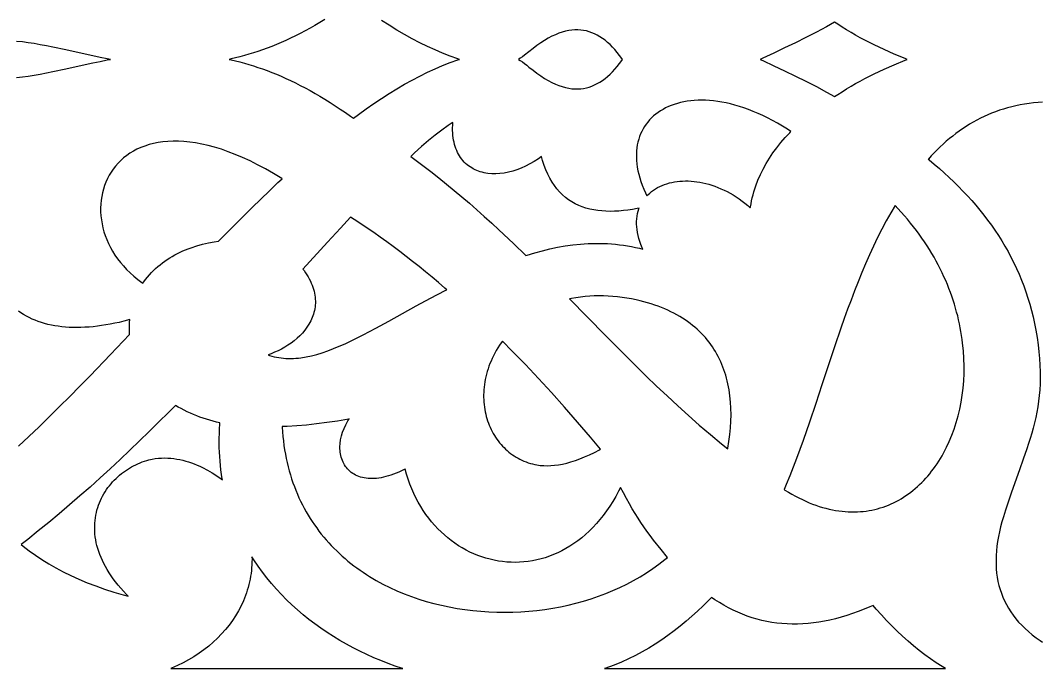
# Model space of a CAD drawing. Extents: x -340 to 340, y -265 to 265.
# Drawn here: x -220.9 to -170.92, y -214.8 to -183.1 of the extents above; entities that cross this region are included whole.
import ezdxf

# ---------------------------------------------------------------- set-up
doc = ezdxf.new("R2010")
doc.units = 0
doc.layers.add('LAYER_1', color=18, linetype='CONTINUOUS')

msp = doc.modelspace()

# ---------------------------------------------------------------- linework, layer by layer
at = {"layer": 'LAYER_1'}
for points in [[(-206.007, -183.051), (-206.252, -183.199), (-206.496, -183.341), (-206.737, -183.477), (-206.977, -183.608), (-207.216, -183.732), (-207.452, -183.851), (-207.687, -183.965), (-207.921, -184.072), (-208.153, -184.175), (-208.383, -184.273), (-208.611, -184.365), (-208.838, -184.452), (-209.063, -184.534), (-209.287, -184.612), (-209.509, -184.685), (-209.729, -184.753), (-209.948, -184.816), (-210.165, -184.875), (-210.381, -184.93), (-210.595, -184.981), (-210.693, -185.002), (-210.595, -185.024), (-210.38, -185.074), (-210.165, -185.129), (-209.947, -185.188), (-209.729, -185.251), (-209.508, -185.32), (-209.286, -185.392), (-209.062, -185.47), (-208.837, -185.552), (-208.61, -185.639), (-208.382, -185.731), (-208.152, -185.829), (-207.92, -185.931), (-207.687, -186.039), (-207.452, -186.153), (-207.215, -186.272), (-206.977, -186.396), (-206.737, -186.527), (-206.495, -186.663), (-206.252, -186.805), (-206.007, -186.953), (-205.76, -187.107), (-205.512, -187.267), (-205.261, -187.434), (-205.009, -187.607), (-204.756, -187.787), (-204.621, -187.885), (-204.365, -187.694), (-203.99, -187.423), (-203.616, -187.161), (-203.241, -186.91), (-202.867, -186.669), (-202.493, -186.439), (-202.12, -186.219), (-201.746, -186.012), (-201.373, -185.816), (-201, -185.633), (-200.627, -185.462), (-200.254, -185.304), (-199.881, -185.159), (-199.508, -185.028), (-199.426, -185.002), (-199.508, -184.976), (-199.881, -184.845), (-200.254, -184.7), (-200.627, -184.542), (-201, -184.371), (-201.373, -184.188), (-201.746, -183.992), (-202.12, -183.785), (-202.493, -183.565), (-202.867, -183.335), (-203.241, -183.094)], [(-221.087, -185.884), (-220.805, -185.856), (-220.518, -185.818), (-220.226, -185.773), (-219.929, -185.721), (-219.626, -185.663), (-219.319, -185.6), (-218.686, -185.462), (-218.031, -185.316), (-217.354, -185.169), (-217.006, -185.097), (-216.653, -185.029), (-216.503, -185.002), (-216.653, -184.975), (-217.006, -184.907), (-217.354, -184.835), (-218.031, -184.688), (-218.686, -184.542), (-219.319, -184.404), (-219.626, -184.341), (-219.929, -184.283), (-220.226, -184.231), (-220.518, -184.186), (-220.805, -184.148), (-221.087, -184.12)], [(-170.915, -187.093), (-171.131, -187.108), (-171.355, -187.129), (-171.576, -187.156), (-171.792, -187.188), (-172.006, -187.225), (-172.215, -187.269), (-172.422, -187.317), (-172.625, -187.37), (-172.825, -187.429), (-173.021, -187.493), (-173.215, -187.562), (-173.405, -187.635), (-173.592, -187.714), (-173.777, -187.797), (-173.958, -187.885), (-174.136, -187.978), (-174.312, -188.075), (-174.485, -188.177), (-174.655, -188.283), (-174.823, -188.394), (-174.987, -188.508), (-175.15, -188.628), (-175.309, -188.751), (-175.466, -188.878), (-175.621, -189.01), (-175.773, -189.145), (-175.923, -189.284), (-176.071, -189.428), (-176.216, -189.574), (-176.359, -189.725), (-176.499, -189.879), (-176.503, -189.883), (-176.46, -189.918), (-176.209, -190.127), (-175.963, -190.339), (-175.721, -190.554), (-175.485, -190.772), (-175.254, -190.992), (-175.028, -191.215), (-174.807, -191.441), (-174.592, -191.669), (-174.382, -191.901), (-174.178, -192.136), (-173.98, -192.374), (-173.787, -192.616), (-173.6, -192.861), (-173.419, -193.109), (-173.243, -193.361), (-173.074, -193.616), (-172.911, -193.875), (-172.754, -194.137), (-172.603, -194.404), (-172.459, -194.674), (-172.321, -194.948), (-172.189, -195.226), (-172.064, -195.509), (-171.946, -195.795), (-171.834, -196.085), (-171.729, -196.38), (-171.631, -196.679), (-171.54, -196.983), (-171.456, -197.29), (-171.379, -197.603), (-171.309, -197.92), (-171.246, -198.241), (-171.184, -198.609), (-171.132, -198.965), (-171.092, -199.309), (-171.062, -199.642), (-171.042, -199.965), (-171.032, -200.278), (-171.031, -200.582), (-171.039, -200.878), (-171.056, -201.167), (-171.08, -201.449), (-171.113, -201.725), (-171.152, -201.996), (-171.199, -202.261), (-171.252, -202.523), (-171.311, -202.782), (-171.376, -203.037), (-171.446, -203.291), (-171.521, -203.544), (-171.6, -203.796), (-171.682, -204.049), (-171.858, -204.557), (-172.044, -205.075), (-172.436, -206.167), (-172.635, -206.753), (-172.734, -207.058), (-172.833, -207.372), (-172.905, -207.622), (-172.97, -207.867), (-173.027, -208.109), (-173.075, -208.348), (-173.115, -208.583), (-173.147, -208.814), (-173.17, -209.042), (-173.185, -209.267), (-173.192, -209.487), (-173.19, -209.704), (-173.179, -209.918), (-173.16, -210.127), (-173.132, -210.333), (-173.095, -210.536), (-173.049, -210.734), (-172.995, -210.929), (-172.931, -211.121), (-172.858, -211.309), (-172.776, -211.493), (-172.685, -211.674), (-172.584, -211.851), (-172.474, -212.025), (-172.354, -212.195), (-172.224, -212.362), (-172.084, -212.526), (-171.933, -212.686), (-171.773, -212.842), (-171.602, -212.995), (-171.42, -213.145), (-171.227, -213.291), (-171.024, -213.433), (-170.915, -213.503)], [(-220.994, -203.917), (-220.493, -203.447), (-219.992, -202.969), (-219.492, -202.483), (-218.992, -201.99), (-218.492, -201.49), (-217.993, -200.985), (-217.495, -200.476), (-216.499, -199.444), (-215.565, -198.466), (-215.568, -198.422), (-215.573, -198.285), (-215.573, -198.147), (-215.569, -198.007), (-215.56, -197.865), (-215.547, -197.734), (-215.842, -197.813), (-216.067, -197.866), (-216.288, -197.913), (-216.505, -197.956), (-216.72, -197.993), (-216.932, -198.026), (-217.14, -198.054), (-217.346, -198.077), (-217.548, -198.095), (-217.747, -198.108), (-217.943, -198.115), (-218.135, -198.119), (-218.324, -198.117), (-218.51, -198.11), (-218.693, -198.098), (-218.872, -198.081), (-219.048, -198.059), (-219.22, -198.032), (-219.389, -198), (-219.555, -197.964), (-219.717, -197.922), (-219.875, -197.875), (-220.029, -197.823), (-220.18, -197.766), (-220.327, -197.703), (-220.47, -197.636), (-220.609, -197.564), (-220.745, -197.486), (-220.876, -197.404), (-221.003, -197.316)]]:
    msp.add_lwpolyline(points, dxfattribs=at)
for points in [[(-177.634, -185.04), (-177.538, -185.002), (-177.634, -184.964), (-178.164, -184.742), (-178.667, -184.52), (-179.147, -184.294), (-179.38, -184.178), (-179.61, -184.06), (-179.835, -183.94), (-180.058, -183.816), (-180.279, -183.689), (-180.498, -183.559), (-180.716, -183.424), (-180.932, -183.285), (-181.083, -183.189), (-181.474, -183.403), (-181.978, -183.669), (-182.488, -183.932), (-183.005, -184.19), (-183.528, -184.444), (-184.057, -184.694), (-184.591, -184.941), (-184.726, -185.002), (-184.591, -185.063), (-184.057, -185.31), (-183.528, -185.561), (-183.005, -185.815), (-182.488, -186.073), (-181.978, -186.335), (-181.475, -186.602), (-181.083, -186.816), (-180.933, -186.72), (-180.717, -186.581), (-180.499, -186.446), (-180.28, -186.315), (-180.059, -186.188), (-179.836, -186.064), (-179.61, -185.944), (-179.38, -185.826), (-179.147, -185.71), (-178.667, -185.484), (-178.164, -185.262)], [(-194.74, -183.793), (-194.912, -183.873), (-195.089, -183.966), (-195.269, -184.071), (-195.453, -184.19), (-195.642, -184.321), (-195.834, -184.467), (-196.034, -184.629), (-196.245, -184.797), (-196.352, -184.875), (-196.458, -184.948), (-196.544, -185.002), (-196.458, -185.056), (-196.353, -185.129), (-196.246, -185.206), (-196.139, -185.289), (-196.033, -185.376), (-195.834, -185.537), (-195.642, -185.682), (-195.453, -185.814), (-195.269, -185.933), (-195.089, -186.038), (-194.912, -186.131), (-194.74, -186.211), (-194.572, -186.278), (-194.407, -186.334), (-194.247, -186.379), (-194.09, -186.412), (-193.937, -186.434), (-193.788, -186.445), (-193.642, -186.447), (-193.499, -186.438), (-193.358, -186.42), (-193.221, -186.392), (-193.085, -186.354), (-192.952, -186.307), (-192.821, -186.251), (-192.691, -186.186), (-192.563, -186.112), (-192.437, -186.028), (-192.312, -185.936), (-192.189, -185.834), (-192.068, -185.724), (-191.948, -185.605), (-191.83, -185.478), (-191.713, -185.343), (-191.598, -185.2), (-191.485, -185.049), (-191.453, -185.002), (-191.485, -184.956), (-191.598, -184.804), (-191.713, -184.661), (-191.83, -184.526), (-191.948, -184.399), (-192.068, -184.28), (-192.189, -184.17), (-192.312, -184.068), (-192.437, -183.976), (-192.563, -183.892), (-192.691, -183.818), (-192.821, -183.752), (-192.952, -183.696), (-193.085, -183.649), (-193.221, -183.612), (-193.358, -183.584), (-193.499, -183.565), (-193.642, -183.557), (-193.788, -183.558), (-193.937, -183.57), (-194.09, -183.592), (-194.247, -183.625), (-194.407, -183.669), (-194.571, -183.725)], [(-190.263, -191.677), (-190.212, -191.623), (-190.127, -191.543), (-190.037, -191.468), (-189.941, -191.398), (-189.842, -191.333), (-189.738, -191.273), (-189.631, -191.218), (-189.519, -191.168), (-189.405, -191.123), (-189.286, -191.083), (-189.165, -191.048), (-189.041, -191.018), (-188.914, -190.994), (-188.784, -190.974), (-188.652, -190.96), (-188.518, -190.951), (-188.381, -190.947), (-188.243, -190.949), (-188.102, -190.955), (-187.961, -190.968), (-187.817, -190.985), (-187.673, -191.008), (-187.527, -191.037), (-187.381, -191.071), (-187.234, -191.111), (-187.086, -191.156), (-186.938, -191.207), (-186.789, -191.264), (-186.641, -191.326), (-186.492, -191.394), (-186.344, -191.469), (-186.196, -191.549), (-186.049, -191.635), (-185.903, -191.727), (-185.758, -191.825), (-185.613, -191.93), (-185.47, -192.04), (-185.329, -192.157), (-185.208, -192.264), (-185.2, -192.213), (-185.173, -192.064), (-185.143, -191.916), (-185.109, -191.769), (-185.072, -191.623), (-185.031, -191.479), (-184.986, -191.336), (-184.938, -191.192), (-184.832, -190.912), (-184.712, -190.636), (-184.579, -190.364), (-184.432, -190.097), (-184.272, -189.834), (-184.099, -189.576), (-183.914, -189.322), (-183.715, -189.073), (-183.505, -188.828), (-183.282, -188.587), (-183.221, -188.526), (-183.393, -188.415), (-183.638, -188.264), (-183.881, -188.122), (-184.122, -187.989), (-184.361, -187.865), (-184.597, -187.75), (-184.831, -187.644), (-185.062, -187.546), (-185.291, -187.457), (-185.516, -187.376), (-185.738, -187.304), (-185.958, -187.239), (-186.173, -187.183), (-186.386, -187.134), (-186.595, -187.094), (-186.8, -187.06), (-187.001, -187.034), (-187.198, -187.016), (-187.392, -187.004), (-187.581, -187), (-187.765, -187.003), (-187.946, -187.012), (-188.121, -187.028), (-188.292, -187.05), (-188.458, -187.079), (-188.62, -187.114), (-188.776, -187.155), (-188.927, -187.202), (-189.072, -187.254), (-189.213, -187.312), (-189.348, -187.376), (-189.477, -187.445), (-189.601, -187.519), (-189.719, -187.598), (-189.831, -187.682), (-189.938, -187.771), (-190.039, -187.865), (-190.133, -187.964), (-190.222, -188.067), (-190.304, -188.174), (-190.381, -188.286), (-190.451, -188.402), (-190.514, -188.522), (-190.571, -188.647), (-190.622, -188.775), (-190.666, -188.908), (-190.703, -189.045), (-190.733, -189.186), (-190.756, -189.33), (-190.771, -189.479), (-190.779, -189.631), (-190.78, -189.788), (-190.773, -189.947), (-190.758, -190.111), (-190.735, -190.277), (-190.704, -190.448), (-190.664, -190.621), (-190.616, -190.797), (-190.559, -190.977), (-190.493, -191.159), (-190.418, -191.344), (-190.334, -191.532)], [(-190.643, -192.286), (-190.735, -192.304), (-190.964, -192.343), (-191.19, -192.376), (-191.413, -192.402), (-191.632, -192.42), (-191.847, -192.431), (-192.059, -192.435), (-192.267, -192.43), (-192.47, -192.417), (-192.67, -192.396), (-192.866, -192.365), (-193.057, -192.325), (-193.243, -192.275), (-193.425, -192.215), (-193.601, -192.144), (-193.772, -192.063), (-193.937, -191.971), (-194.096, -191.868), (-194.248, -191.753), (-194.394, -191.626), (-194.533, -191.488), (-194.664, -191.338), (-194.788, -191.177), (-194.904, -191.003), (-195.012, -190.817), (-195.113, -190.62), (-195.205, -190.41), (-195.289, -190.187), (-195.365, -189.952), (-195.42, -189.752), (-195.572, -189.861), (-195.778, -189.995), (-195.987, -190.116), (-196.197, -190.223), (-196.407, -190.318), (-196.618, -190.399), (-196.828, -190.466), (-197.037, -190.52), (-197.244, -190.56), (-197.449, -190.586), (-197.65, -190.598), (-197.848, -190.596), (-198.039, -190.579), (-198.136, -190.565), (-198.229, -190.547), (-198.321, -190.525), (-198.411, -190.499), (-198.5, -190.47), (-198.586, -190.436), (-198.671, -190.399), (-198.753, -190.357), (-198.833, -190.312), (-198.911, -190.263), (-198.986, -190.209), (-199.059, -190.152), (-199.129, -190.09), (-199.195, -190.025), (-199.259, -189.955), (-199.319, -189.882), (-199.376, -189.805), (-199.429, -189.724), (-199.479, -189.64), (-199.525, -189.552), (-199.567, -189.46), (-199.605, -189.364), (-199.64, -189.266), (-199.67, -189.163), (-199.697, -189.057), (-199.719, -188.948), (-199.737, -188.835), (-199.751, -188.719), (-199.76, -188.599), (-199.765, -188.477), (-199.766, -188.35), (-199.762, -188.22), (-199.754, -188.085), (-199.838, -188.139), (-199.987, -188.24), (-200.295, -188.461), (-200.613, -188.706), (-200.943, -188.975), (-201.283, -189.266), (-201.633, -189.579), (-201.816, -189.748), (-201.615, -189.894), (-201.221, -190.189), (-200.832, -190.488), (-200.446, -190.791), (-200.065, -191.099), (-199.688, -191.41), (-199.315, -191.724), (-198.945, -192.042), (-198.579, -192.363), (-198.216, -192.688), (-197.856, -193.014), (-197.498, -193.344), (-196.791, -194.009), (-196.178, -194.6), (-196.12, -194.582), (-195.75, -194.468), (-195.378, -194.365), (-195.006, -194.273), (-194.634, -194.194), (-194.262, -194.128), (-193.888, -194.074), (-193.514, -194.035), (-193.325, -194.021), (-193.137, -194.011), (-192.948, -194.004), (-192.758, -194.001), (-192.568, -194.002), (-192.377, -194.007), (-192.185, -194.016), (-191.993, -194.03), (-191.8, -194.047), (-191.606, -194.069), (-191.411, -194.094), (-191.215, -194.125), (-191.018, -194.16), (-190.82, -194.199), (-190.621, -194.243), (-190.46, -194.282), (-190.49, -194.217), (-190.553, -194.063), (-190.609, -193.911), (-190.655, -193.762), (-190.694, -193.616), (-190.725, -193.472), (-190.747, -193.331), (-190.762, -193.192), (-190.769, -193.057), (-190.768, -192.924), (-190.76, -192.795), (-190.744, -192.669), (-190.721, -192.546), (-190.69, -192.427), (-190.653, -192.312)], [(-209.569, -192.248), (-209.147, -191.836), (-208.726, -191.431), (-208.306, -191.032), (-208.097, -190.837), (-208.122, -190.824), (-208.53, -190.577), (-208.92, -190.355), (-209.301, -190.152), (-209.674, -189.967), (-210.038, -189.8), (-210.393, -189.649), (-210.739, -189.516), (-211.075, -189.399), (-211.403, -189.299), (-211.722, -189.213), (-212.031, -189.143), (-212.332, -189.088), (-212.623, -189.047), (-212.904, -189.019), (-213.176, -189.005), (-213.439, -189.004), (-213.692, -189.015), (-213.936, -189.037), (-214.171, -189.072), (-214.396, -189.117), (-214.611, -189.173), (-214.817, -189.239), (-215.014, -189.315), (-215.201, -189.399), (-215.379, -189.493), (-215.547, -189.595), (-215.706, -189.705), (-215.856, -189.823), (-215.997, -189.949), (-216.128, -190.081), (-216.25, -190.219), (-216.363, -190.364), (-216.467, -190.515), (-216.561, -190.672), (-216.646, -190.833), (-216.721, -191), (-216.787, -191.171), (-216.844, -191.346), (-216.89, -191.524), (-216.928, -191.706), (-216.955, -191.891), (-216.973, -192.079), (-216.98, -192.269), (-216.978, -192.46), (-216.966, -192.653), (-216.944, -192.847), (-216.911, -193.042), (-216.869, -193.237), (-216.816, -193.431), (-216.752, -193.625), (-216.679, -193.818), (-216.595, -194.01), (-216.5, -194.199), (-216.395, -194.387), (-216.279, -194.572), (-216.152, -194.754), (-216.014, -194.933), (-215.866, -195.108), (-215.707, -195.279), (-215.536, -195.445), (-215.355, -195.606), (-215.162, -195.762), (-214.958, -195.912), (-214.908, -195.945), (-214.863, -195.878), (-214.777, -195.762), (-214.687, -195.649), (-214.594, -195.54), (-214.496, -195.434), (-214.395, -195.332), (-214.291, -195.233), (-214.184, -195.138), (-214.073, -195.046), (-213.96, -194.958), (-213.843, -194.873), (-213.724, -194.791), (-213.603, -194.713), (-213.479, -194.639), (-213.352, -194.568), (-213.224, -194.5), (-213.094, -194.436), (-212.962, -194.375), (-212.828, -194.318), (-212.693, -194.264), (-212.555, -194.213), (-212.278, -194.122), (-211.997, -194.044), (-211.712, -193.979), (-211.425, -193.928), (-211.21, -193.899), (-210.413, -193.089)], [(-175.992, -204.657), (-175.911, -204.526), (-175.832, -204.393), (-175.756, -204.258), (-175.611, -203.978), (-175.476, -203.689), (-175.352, -203.391), (-175.239, -203.084), (-175.137, -202.769), (-175.046, -202.446), (-174.967, -202.115), (-174.9, -201.778), (-174.845, -201.434), (-174.803, -201.084), (-174.773, -200.729), (-174.756, -200.368), (-174.752, -200.004), (-174.762, -199.635), (-174.785, -199.262), (-174.823, -198.885), (-174.846, -198.697), (-174.874, -198.508), (-174.905, -198.318), (-174.94, -198.127), (-174.978, -197.936), (-175.02, -197.745), (-175.066, -197.553), (-175.116, -197.362), (-175.169, -197.169), (-175.227, -196.977), (-175.288, -196.785), (-175.353, -196.592), (-175.421, -196.4), (-175.494, -196.208), (-175.571, -196.016), (-175.652, -195.824), (-175.737, -195.632), (-175.826, -195.441), (-175.919, -195.25), (-176.016, -195.059), (-176.117, -194.869), (-176.223, -194.679), (-176.333, -194.49), (-176.447, -194.302), (-176.565, -194.115), (-176.688, -193.928), (-176.815, -193.742), (-176.946, -193.557), (-177.082, -193.373), (-177.223, -193.189), (-177.368, -193.007), (-177.517, -192.826), (-177.671, -192.647), (-177.829, -192.468), (-177.992, -192.291), (-178.128, -192.149), (-178.342, -192.512), (-178.562, -192.907), (-178.776, -193.311), (-178.984, -193.722), (-179.185, -194.141), (-179.38, -194.566), (-179.57, -194.997), (-179.755, -195.434), (-179.934, -195.876), (-180.11, -196.323), (-180.282, -196.773), (-180.45, -197.227), (-180.614, -197.684), (-180.776, -198.143), (-181.092, -199.067), (-181.401, -199.993), (-181.706, -200.918), (-182.01, -201.837), (-182.316, -202.747), (-182.627, -203.643), (-182.785, -204.084), (-182.946, -204.52), (-183.109, -204.951), (-183.276, -205.375), (-183.446, -205.793), (-183.554, -206.047), (-183.519, -206.069), (-183.346, -206.175), (-183.174, -206.274), (-183.002, -206.369), (-182.832, -206.457), (-182.662, -206.539), (-182.494, -206.616), (-182.327, -206.688), (-182.161, -206.754), (-181.996, -206.814), (-181.832, -206.869), (-181.67, -206.919), (-181.509, -206.963), (-181.349, -207.002), (-181.19, -207.037), (-181.033, -207.066), (-180.877, -207.09), (-180.723, -207.109), (-180.57, -207.124), (-180.418, -207.134), (-180.268, -207.139), (-180.119, -207.139), (-179.972, -207.135), (-179.826, -207.126), (-179.682, -207.113), (-179.539, -207.095), (-179.398, -207.073), (-179.258, -207.047), (-179.12, -207.017), (-178.984, -206.982), (-178.849, -206.943), (-178.715, -206.9), (-178.584, -206.854), (-178.454, -206.803), (-178.326, -206.748), (-178.199, -206.689), (-178.075, -206.627), (-177.952, -206.561), (-177.831, -206.491), (-177.711, -206.418), (-177.594, -206.34), (-177.478, -206.26), (-177.365, -206.176), (-177.253, -206.088), (-177.143, -205.997), (-177.035, -205.902), (-176.93, -205.805), (-176.826, -205.704), (-176.724, -205.6), (-176.625, -205.492), (-176.528, -205.382), (-176.433, -205.268), (-176.34, -205.152), (-176.249, -205.032), (-176.161, -204.91), (-176.075, -204.785)], [(-205.594, -199.152), (-205.312, -199.036), (-205.024, -198.91), (-204.732, -198.774), (-204.435, -198.63), (-204.134, -198.478), (-203.515, -198.152), (-202.877, -197.805), (-201.541, -197.065), (-200.842, -196.685), (-200.123, -196.308), (-200.047, -196.268), (-200.141, -196.186), (-200.457, -195.916), (-200.772, -195.651), (-201.088, -195.391), (-201.404, -195.136), (-201.72, -194.885), (-202.037, -194.638), (-202.353, -194.397), (-202.67, -194.16), (-202.987, -193.928), (-203.304, -193.7), (-203.621, -193.478), (-203.939, -193.26), (-204.257, -193.047), (-204.575, -192.839), (-204.753, -192.725), (-205.254, -193.264), (-205.886, -193.949), (-207.086, -195.263), (-207.033, -195.333), (-206.961, -195.436), (-206.893, -195.539), (-206.832, -195.642), (-206.775, -195.744), (-206.723, -195.845), (-206.677, -195.947), (-206.636, -196.047), (-206.599, -196.147), (-206.568, -196.247), (-206.541, -196.346), (-206.519, -196.445), (-206.502, -196.542), (-206.489, -196.639), (-206.481, -196.735), (-206.478, -196.831), (-206.479, -196.925), (-206.484, -197.018), (-206.493, -197.11), (-206.507, -197.201), (-206.524, -197.29), (-206.546, -197.379), (-206.571, -197.468), (-206.631, -197.635), (-206.705, -197.798), (-206.791, -197.956), (-206.889, -198.107), (-206.997, -198.251), (-207.115, -198.39), (-207.242, -198.521), (-207.376, -198.646), (-207.517, -198.764), (-207.665, -198.876), (-207.818, -198.981), (-207.975, -199.079), (-208.137, -199.17), (-208.303, -199.254), (-208.47, -199.331), (-208.64, -199.4), (-208.789, -199.455), (-208.716, -199.48), (-208.605, -199.515), (-208.492, -199.545), (-208.378, -199.571), (-208.264, -199.592), (-208.148, -199.609), (-208.032, -199.622), (-207.914, -199.63), (-207.796, -199.635), (-207.676, -199.635), (-207.555, -199.631), (-207.433, -199.624), (-207.309, -199.613), (-207.186, -199.598), (-206.932, -199.557), (-206.674, -199.501), (-206.411, -199.433), (-206.144, -199.351), (-205.871, -199.257)], [(-193.063, -196.587), (-193.288, -196.606), (-193.512, -196.631), (-193.734, -196.664), (-193.953, -196.703), (-194.046, -196.723), (-192.294, -198.503), (-191.298, -199.506), (-190.797, -200.002), (-190.294, -200.495), (-189.787, -200.984), (-189.275, -201.468), (-188.758, -201.947), (-188.233, -202.42), (-187.702, -202.888), (-187.162, -203.35), (-186.612, -203.805), (-186.309, -204.047), (-186.306, -204.028), (-186.251, -203.69), (-186.208, -203.357), (-186.177, -203.028), (-186.158, -202.704), (-186.151, -202.385), (-186.156, -202.071), (-186.173, -201.763), (-186.203, -201.461), (-186.246, -201.164), (-186.272, -201.02), (-186.301, -200.876), (-186.334, -200.734), (-186.37, -200.594), (-186.409, -200.456), (-186.451, -200.319), (-186.497, -200.184), (-186.546, -200.052), (-186.599, -199.921), (-186.655, -199.792), (-186.714, -199.665), (-186.777, -199.54), (-186.843, -199.417), (-186.912, -199.296), (-186.986, -199.177), (-187.062, -199.06), (-187.143, -198.945), (-187.226, -198.833), (-187.314, -198.722), (-187.405, -198.614), (-187.5, -198.508), (-187.599, -198.405), (-187.701, -198.303), (-187.807, -198.204), (-187.917, -198.107), (-188.031, -198.013), (-188.149, -197.921), (-188.271, -197.832), (-188.397, -197.745), (-188.527, -197.66), (-188.661, -197.578), (-188.799, -197.499), (-188.941, -197.423), (-189.087, -197.349), (-189.238, -197.277), (-189.393, -197.209), (-189.552, -197.143), (-189.715, -197.08), (-189.883, -197.021), (-190.055, -196.964), (-190.232, -196.91), (-190.413, -196.859), (-190.599, -196.811), (-190.788, -196.766), (-191.015, -196.719), (-191.241, -196.678), (-191.469, -196.644), (-191.697, -196.616), (-191.926, -196.594), (-192.154, -196.579), (-192.382, -196.571), (-192.61, -196.57), (-192.837, -196.575)], [(-196.208, -199.932), (-196.851, -199.272), (-197.334, -198.79), (-197.385, -198.861), (-197.471, -198.988), (-197.552, -199.116), (-197.629, -199.243), (-197.7, -199.372), (-197.767, -199.5), (-197.829, -199.629), (-197.887, -199.758), (-197.94, -199.886), (-197.989, -200.015), (-198.034, -200.144), (-198.074, -200.272), (-198.11, -200.4), (-198.141, -200.528), (-198.169, -200.655), (-198.192, -200.782), (-198.212, -200.908), (-198.227, -201.034), (-198.238, -201.159), (-198.246, -201.283), (-198.249, -201.406), (-198.249, -201.528), (-198.246, -201.65), (-198.238, -201.77), (-198.227, -201.889), (-198.212, -202.007), (-198.194, -202.124), (-198.172, -202.239), (-198.147, -202.353), (-198.119, -202.465), (-198.087, -202.576), (-198.052, -202.685), (-198.014, -202.792), (-197.973, -202.897), (-197.928, -203.001), (-197.881, -203.103), (-197.831, -203.202), (-197.777, -203.3), (-197.721, -203.395), (-197.662, -203.488), (-197.6, -203.578), (-197.535, -203.667), (-197.468, -203.752), (-197.398, -203.836), (-197.326, -203.916), (-197.251, -203.994), (-197.174, -204.069), (-197.094, -204.142), (-197.012, -204.211), (-196.927, -204.277), (-196.84, -204.341), (-196.751, -204.401), (-196.66, -204.458), (-196.567, -204.512), (-196.472, -204.562), (-196.374, -204.61), (-196.275, -204.653), (-196.173, -204.694), (-196.07, -204.73), (-195.965, -204.763), (-195.858, -204.792), (-195.749, -204.818), (-195.64, -204.839), (-195.478, -204.862), (-195.312, -204.876), (-195.14, -204.88), (-194.962, -204.874), (-194.778, -204.859), (-194.588, -204.833), (-194.391, -204.797), (-194.188, -204.75), (-193.978, -204.692), (-193.762, -204.622), (-193.539, -204.541), (-193.309, -204.449), (-193.072, -204.344), (-192.829, -204.227), (-192.578, -204.098), (-192.531, -204.072), (-193.017, -203.49), (-193.656, -202.741), (-194.293, -202.012), (-194.931, -201.301), (-195.569, -200.608)], [(-215.637, -211.258), (-215.719, -211.175), (-215.863, -211.022), (-215.999, -210.869), (-216.128, -210.717), (-216.249, -210.565), (-216.363, -210.413), (-216.469, -210.262), (-216.568, -210.111), (-216.661, -209.961), (-216.746, -209.811), (-216.824, -209.663), (-216.896, -209.514), (-216.961, -209.367), (-217.02, -209.221), (-217.072, -209.075), (-217.118, -208.93), (-217.157, -208.787), (-217.191, -208.644), (-217.218, -208.503), (-217.24, -208.363), (-217.256, -208.224), (-217.266, -208.087), (-217.27, -207.951), (-217.269, -207.817), (-217.263, -207.685), (-217.252, -207.554), (-217.235, -207.425), (-217.214, -207.298), (-217.187, -207.173), (-217.157, -207.05), (-217.121, -206.93), (-217.081, -206.811), (-217.037, -206.695), (-216.989, -206.581), (-216.937, -206.47), (-216.881, -206.361), (-216.821, -206.254), (-216.758, -206.15), (-216.691, -206.049), (-216.621, -205.951), (-216.548, -205.855), (-216.472, -205.762), (-216.392, -205.672), (-216.31, -205.584), (-216.226, -205.5), (-216.139, -205.419), (-216.049, -205.34), (-215.958, -205.265), (-215.864, -205.193), (-215.768, -205.124), (-215.67, -205.059), (-215.571, -204.997), (-215.469, -204.938), (-215.367, -204.882), (-215.263, -204.83), (-215.157, -204.782), (-215.05, -204.737), (-214.943, -204.695), (-214.834, -204.658), (-214.725, -204.624), (-214.614, -204.593), (-214.461, -204.559), (-214.308, -204.532), (-214.155, -204.514), (-214.002, -204.503), (-213.85, -204.499), (-213.698, -204.503), (-213.548, -204.513), (-213.398, -204.529), (-213.25, -204.551), (-213.104, -204.579), (-212.959, -204.612), (-212.816, -204.65), (-212.675, -204.692), (-212.536, -204.739), (-212.399, -204.79), (-212.265, -204.844), (-212.133, -204.901), (-212.003, -204.962), (-211.755, -205.091), (-211.519, -205.228), (-211.296, -205.371), (-211.089, -205.517), (-211.02, -205.57), (-211.03, -205.515), (-211.064, -205.302), (-211.093, -205.087), (-211.118, -204.871), (-211.139, -204.652), (-211.156, -204.432), (-211.168, -204.21), (-211.176, -203.987), (-211.18, -203.761), (-211.179, -203.534), (-211.173, -203.306), (-211.163, -203.075), (-211.148, -202.843), (-211.144, -202.785), (-211.308, -202.747), (-211.638, -202.657), (-211.802, -202.606), (-211.964, -202.553), (-212.124, -202.496), (-212.281, -202.436), (-212.437, -202.373), (-212.591, -202.306), (-212.742, -202.237), (-212.89, -202.163), (-213.037, -202.087), (-213.18, -202.007), (-213.32, -201.925), (-213.666, -202.275), (-214.13, -202.738), (-214.599, -203.2), (-215.071, -203.66), (-215.548, -204.118), (-216.03, -204.574), (-216.515, -205.026), (-217.005, -205.475), (-217.499, -205.92), (-217.997, -206.36), (-218.499, -206.796), (-219.005, -207.226), (-219.515, -207.651), (-220.028, -208.069), (-220.546, -208.481), (-220.868, -208.73), (-220.774, -208.807), (-220.477, -209.035), (-220.168, -209.255), (-219.847, -209.469), (-219.513, -209.676), (-219.166, -209.876), (-218.805, -210.069), (-218.431, -210.254), (-218.042, -210.431), (-217.639, -210.6), (-217.221, -210.762), (-216.787, -210.915), (-216.338, -211.06), (-215.872, -211.196)], [(-202.833, -210.836), (-202.49, -210.993), (-202.139, -211.14), (-201.783, -211.275), (-201.421, -211.4), (-201.054, -211.513), (-200.683, -211.616), (-200.307, -211.707), (-199.928, -211.788), (-199.546, -211.857), (-199.161, -211.916), (-198.773, -211.963), (-198.384, -212), (-197.993, -212.026), (-197.601, -212.041), (-197.209, -212.045), (-196.817, -212.039), (-196.425, -212.022), (-196.034, -211.994), (-195.645, -211.955), (-195.257, -211.906), (-194.872, -211.846), (-194.489, -211.775), (-194.11, -211.694), (-193.734, -211.603), (-193.362, -211.5), (-192.995, -211.388), (-192.633, -211.265), (-192.276, -211.132), (-191.926, -210.988), (-191.581, -210.834), (-191.244, -210.67), (-190.914, -210.495), (-190.591, -210.311), (-190.277, -210.116), (-189.972, -209.911), (-189.674, -209.696), (-189.53, -209.585), (-189.388, -209.472), (-189.256, -209.362), (-189.565, -208.983), (-189.936, -208.514), (-190.104, -208.293), (-190.262, -208.079), (-190.413, -207.867), (-190.558, -207.654), (-190.699, -207.439), (-190.839, -207.217), (-190.978, -206.986), (-191.12, -206.742), (-191.265, -206.483), (-191.416, -206.205), (-191.556, -205.939), (-191.647, -206.12), (-191.787, -206.378), (-191.933, -206.626), (-192.084, -206.864), (-192.24, -207.092), (-192.4, -207.309), (-192.566, -207.516), (-192.735, -207.713), (-192.909, -207.9), (-193.087, -208.077), (-193.268, -208.244), (-193.453, -208.401), (-193.641, -208.548), (-193.832, -208.686), (-194.026, -208.813), (-194.222, -208.931), (-194.421, -209.039), (-194.622, -209.138), (-194.825, -209.227), (-195.029, -209.306), (-195.235, -209.377), (-195.442, -209.437), (-195.651, -209.489), (-195.859, -209.531), (-196.069, -209.564), (-196.278, -209.587), (-196.488, -209.602), (-196.697, -209.608), (-196.906, -209.605), (-197.115, -209.593), (-197.322, -209.572), (-197.528, -209.543), (-197.733, -209.505), (-197.936, -209.458), (-198.138, -209.404), (-198.337, -209.34), (-198.534, -209.269), (-198.729, -209.189), (-198.921, -209.102), (-199.11, -209.006), (-199.296, -208.902), (-199.478, -208.791), (-199.657, -208.672), (-199.832, -208.545), (-200.003, -208.41), (-200.17, -208.268), (-200.333, -208.119), (-200.49, -207.962), (-200.643, -207.798), (-200.791, -207.627), (-200.933, -207.448), (-201.07, -207.263), (-201.201, -207.071), (-201.326, -206.871), (-201.445, -206.665), (-201.558, -206.453), (-201.664, -206.234), (-201.763, -206.008), (-201.855, -205.776), (-201.939, -205.537), (-202.017, -205.293), (-202.086, -205.041), (-202.133, -205.066), (-202.269, -205.132), (-202.402, -205.193), (-202.532, -205.248), (-202.66, -205.297), (-202.785, -205.341), (-202.908, -205.38), (-203.028, -205.414), (-203.145, -205.442), (-203.26, -205.466), (-203.373, -205.484), (-203.482, -205.498), (-203.589, -205.506), (-203.694, -205.51), (-203.796, -205.509), (-203.895, -205.504), (-203.991, -205.493), (-204.084, -205.479), (-204.175, -205.459), (-204.263, -205.435), (-204.347, -205.407), (-204.429, -205.375), (-204.507, -205.338), (-204.582, -205.297), (-204.653, -205.252), (-204.721, -205.204), (-204.785, -205.151), (-204.846, -205.096), (-204.902, -205.037), (-204.955, -204.974), (-205.004, -204.909), (-205.049, -204.841), (-205.089, -204.771), (-205.126, -204.698), (-205.159, -204.623), (-205.187, -204.546), (-205.212, -204.467), (-205.232, -204.387), (-205.249, -204.304), (-205.262, -204.221), (-205.27, -204.136), (-205.275, -204.05), (-205.276, -203.96), (-205.266, -203.785), (-205.241, -203.605), (-205.201, -203.423), (-205.145, -203.24), (-205.074, -203.056), (-204.987, -202.872), (-204.886, -202.69), (-204.822, -202.593), (-204.851, -202.599), (-205.388, -202.693), (-205.911, -202.772), (-206.419, -202.838), (-206.913, -202.89), (-207.392, -202.929), (-207.857, -202.956), (-208.102, -202.963), (-208.1, -202.993), (-208.085, -203.22), (-208.066, -203.444), (-208.042, -203.665), (-208.014, -203.883), (-207.981, -204.098), (-207.945, -204.31), (-207.904, -204.519), (-207.859, -204.725), (-207.81, -204.927), (-207.757, -205.127), (-207.7, -205.324), (-207.639, -205.518), (-207.575, -205.709), (-207.506, -205.897), (-207.434, -206.082), (-207.359, -206.264), (-207.28, -206.443), (-207.197, -206.619), (-207.111, -206.792), (-207.021, -206.963), (-206.928, -207.13), (-206.832, -207.295), (-206.732, -207.456), (-206.629, -207.615), (-206.523, -207.771), (-206.414, -207.924), (-206.302, -208.074), (-206.187, -208.222), (-206.069, -208.366), (-205.948, -208.508), (-205.824, -208.647), (-205.698, -208.783), (-205.568, -208.916), (-205.436, -209.047), (-205.302, -209.174), (-205.165, -209.299), (-205.025, -209.421), (-204.883, -209.54), (-204.738, -209.657), (-204.591, -209.77), (-204.442, -209.881), (-204.29, -209.989), (-204.136, -210.094), (-203.98, -210.197), (-203.823, -210.296), (-203.5, -210.487), (-203.171, -210.667)], [(-213.226, -214.66), (-213.512, -214.787), (-213.548, -214.802), (-202.202, -214.802), (-202.211, -214.799), (-202.568, -214.678), (-202.922, -214.55), (-203.272, -214.414), (-203.618, -214.269), (-203.96, -214.116), (-204.297, -213.956), (-204.629, -213.788), (-204.955, -213.612), (-205.277, -213.428), (-205.593, -213.237), (-205.903, -213.038), (-206.206, -212.831), (-206.504, -212.617), (-206.794, -212.396), (-207.078, -212.167), (-207.355, -211.931), (-207.624, -211.688), (-207.886, -211.437), (-208.139, -211.18), (-208.385, -210.915), (-208.621, -210.644), (-208.85, -210.365), (-209.069, -210.08), (-209.279, -209.788), (-209.479, -209.489), (-209.577, -209.332), (-209.576, -209.444), (-209.578, -209.587), (-209.584, -209.729), (-209.594, -209.87), (-209.608, -210.01), (-209.625, -210.149), (-209.646, -210.288), (-209.671, -210.425), (-209.699, -210.561), (-209.731, -210.696), (-209.767, -210.83), (-209.806, -210.963), (-209.848, -211.094), (-209.895, -211.226), (-209.996, -211.481), (-210.111, -211.732), (-210.24, -211.978), (-210.381, -212.217), (-210.534, -212.45), (-210.699, -212.677), (-210.876, -212.896), (-211.065, -213.109), (-211.264, -213.314), (-211.475, -213.512), (-211.695, -213.701), (-211.927, -213.883), (-212.168, -214.056), (-212.418, -214.221), (-212.679, -214.376), (-212.948, -214.523)], [(-192.339, -214.802), (-175.657, -214.802), (-175.825, -214.703), (-176.112, -214.521), (-176.396, -214.328), (-176.676, -214.124), (-176.952, -213.911), (-177.225, -213.689), (-177.495, -213.457), (-177.761, -213.216), (-178.025, -212.966), (-178.286, -212.709), (-178.544, -212.443), (-178.799, -212.17), (-179.052, -211.889), (-179.204, -211.715), (-179.358, -211.783), (-179.645, -211.902), (-179.93, -212.013), (-180.213, -212.114), (-180.492, -212.207), (-180.77, -212.29), (-181.044, -212.364), (-181.316, -212.428), (-181.586, -212.484), (-181.853, -212.531), (-182.118, -212.568), (-182.381, -212.597), (-182.641, -212.616), (-182.899, -212.626), (-183.154, -212.628), (-183.407, -212.62), (-183.659, -212.603), (-183.907, -212.577), (-184.154, -212.542), (-184.398, -212.498), (-184.64, -212.445), (-184.88, -212.384), (-185.118, -212.313), (-185.353, -212.234), (-185.587, -212.146), (-185.818, -212.049), (-186.047, -211.944), (-186.274, -211.83), (-186.499, -211.707), (-186.722, -211.576), (-186.943, -211.436), (-187.107, -211.325), (-187.251, -211.47), (-187.519, -211.731), (-187.791, -211.987), (-188.069, -212.238), (-188.352, -212.483), (-188.641, -212.722), (-188.935, -212.954), (-189.235, -213.178), (-189.542, -213.394), (-189.854, -213.601), (-190.172, -213.799), (-190.497, -213.987), (-190.829, -214.165), (-191.167, -214.331), (-191.512, -214.486), (-191.863, -214.629), (-192.091, -214.714), (-192.32, -214.795)]]:
    msp.add_lwpolyline(points, close=True, dxfattribs=at)

doc.saveas('drawing.dxf')
